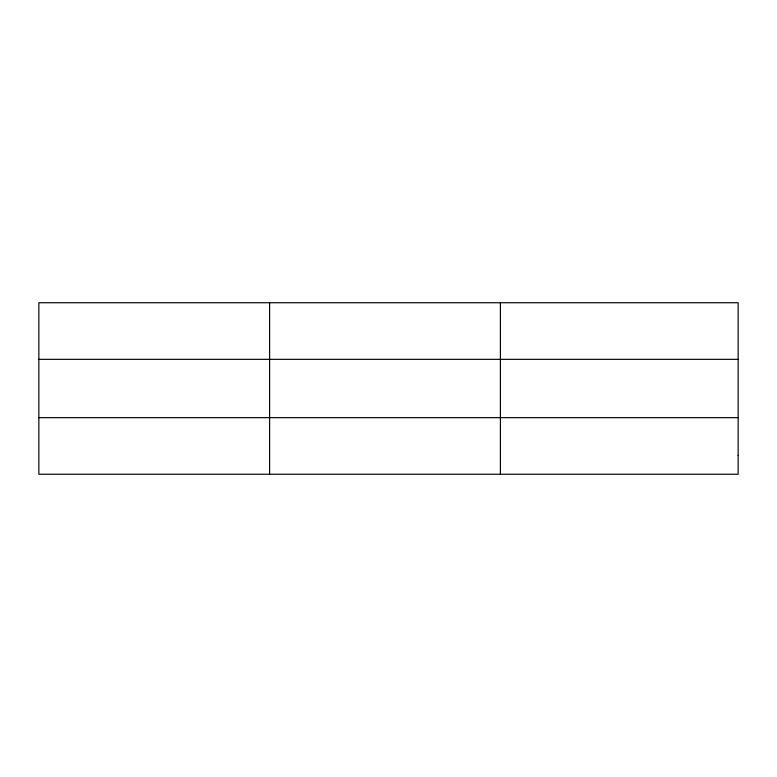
<?xml version="1.0" encoding="UTF-8"?>
<svg xmlns="http://www.w3.org/2000/svg" width="777" height="777" viewBox="0 0 777 777"><rect width="100%" height="100%" fill="white"/><g stroke="black" fill="none" stroke-linecap="round" stroke-linejoin="round"><path stroke-width="1.17" d="M269.619 474.261L269.619 302.739M500.388 474.261L500.388 302.739M38.85 359.343L738.15 359.343M38.85 417.657L738.15 417.657M738.15 455.39L738.15 474.261L38.85 474.261L38.85 302.739L738.15 302.739L738.15 455.39"/></g></svg>
